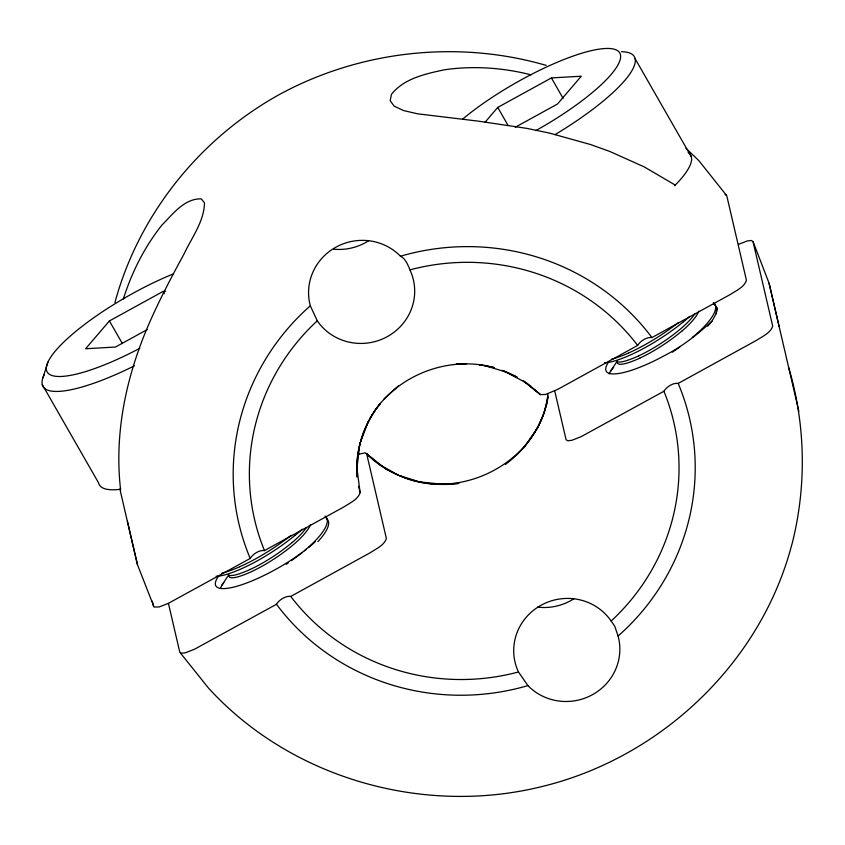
<?xml version="1.0" encoding="UTF-8"?>
<svg xmlns="http://www.w3.org/2000/svg" width="845" height="845" viewBox="0 0 845 845"><rect width="100%" height="100%" fill="white"/><g stroke="black" fill="none" stroke-linecap="round" stroke-linejoin="round"><path stroke-width="1.27" d="M356.928 473.306L356.907 476.971C355.185 450.565 363.318 423.936 380.303 403.53M357.012 467.127C356.949 443.995 366.202 421.497 380.292 403.392M707.677 326.17L711.923 321.237L716.18 313.622L716.729 307.802A63.977 18.579 -28.4 0 0 713.486 304.073M547.94 393.58L546.747 403.857L544.243 412.254L548.13 396.147M119.874 489.075L137.46 564.682L154.065 607.048L159.209 606.932L168.102 603.488L250.215 558.45C252.813 554.035 259.436 549.789 264.485 550.602L344.01 506.873C349.745 502.997 357.815 499.701 360.128 492.709L356.96 468.426L359.79 444.016L368.473 420.863M276.473 604.281C279.072 599.865 285.705 595.619 290.743 596.433A215.19 208.24 -13.1 0 0 518.471 671.976A53.161 51.45 -13.1 0 1 541.127 605.2A53.161 51.45 -13.1 0 1 611.136 621.033A215.19 208.24 -13.1 0 0 663.916 391.256C666.525 386.841 673.148 382.595 678.186 383.408A231.393 223.925 -13.1 0 1 618.086 636.042A53.161 51.45 -13.1 0 1 592.419 694.717A53.161 51.45 -13.1 0 1 527.924 685.612A231.393 223.925 -13.1 0 1 276.473 604.281L194.361 649.319L185.467 652.762L181.474 653.238L179.774 652.15L168.44 603.446M685.992 148.319L698.847 160.624L726.763 195.734L746.441 280.308C744.276 287.194 736.344 290.448 730.745 294.24L651.928 337.577A231.393 223.925 -13.1 0 0 400.477 256.236C404.966 257.947 408.093 265.013 409.931 269.872A53.161 51.45 -13.1 0 1 387.263 336.659A53.161 51.45 -13.1 0 1 317.266 320.825L310.316 305.805A231.393 223.925 -13.1 0 0 250.215 558.45M523.245 380.641L540.399 394.636L545.733 394.435L558.133 389.144L637.658 345.415C640.256 341.01 646.89 336.764 651.928 337.577M548.014 397.509C543.103 424.433 527.238 448.188 505.405 464.444M716.18 313.622L717.342 308.879A63.797 15.442 -29.8 0 0 715.557 306.408M42.915 377.863L47.922 362.104M114.931 302.521C138.728 214.503 199.79 138.633 279.336 94.534C360.181 50.552 457.779 39.683 546.208 65.392M123.328 299.014C131.799 272.322 144.506 246.846 162.06 224.939C172.845 214.134 184.474 198.311 201.332 198.881L204.501 202.863C204.078 221.739 191.635 237.667 183.925 254.197C172.549 275.005 161.511 296.003 151.741 317.614C127.373 371.356 113.695 430.95 120.634 490.079M369.698 418.856C393.707 376.194 447.047 354.805 494.082 367.512M228.837 574.642L222.077 584.972M617.177 361.132L610.407 371.462M524.016 447.596L538.054 427.01L543.884 413.448C524.249 469.683 453.797 500.155 399.611 475.724M165.662 291.293L163.074 291.44L109.406 320.942L85.62 348.742L115.48 347.041L147.452 329.465M484.998 122.324L497.747 107.421L551.405 77.92L581.275 76.219L557.478 104.03L515.239 127.257M711.923 321.237C697.674 334.176 682.454 346.461 665.216 355.196A63.797 15.442 -29.8 0 1 608.337 362.357M384.042 398.893L398.333 385.954M290.743 596.433L370.268 552.704C376.004 548.827 384.074 545.532 386.387 538.54L366.709 453.966L364.945 452.888L358.037 454.314M663.916 391.256L581.064 436.696L571.991 440.266L567.851 440.815L566.087 439.738L554.753 391.045M678.186 383.408L757.004 340.07C762.602 336.278 770.545 333.025 772.7 326.138L753.022 241.564L751.321 240.466L747.318 240.941L738.424 244.395M456.342 364.111L465.077 363.741M456.458 364.132L466.556 363.72M479.337 364.617L481.925 365.082M484.512 365.536L508.088 372.634L516.982 376.976M479.041 364.66L493.86 367.543M531.061 74.835C502.764 67.632 473.105 65.604 444.164 69.829C425.331 73.927 403.994 78.427 391.425 94.355L390.2 100.756L394.161 106.132L403.371 110.505L417.377 113.779L478.724 121.194L526.953 128.398L549.356 133.056L590.465 144.506L609.403 151.287L644.302 166.93L675.292 185.108M399.674 475.629L419.437 481.872L441.449 484.143L458.919 483.393C425.743 487.956 390.717 477.636 366.709 453.966L386.218 469.271L398.439 475.239L379.373 464.507L366.128 453.237M725.063 194.635L726.204 195.005M503.419 370.691L527.164 383.366L540.399 394.636M502.352 370.437L516.728 376.976M523.393 381.021L539.828 393.907M180.334 652.879L208.462 688.041C290.997 778.52 423.419 815.921 541.74 786.6C660.167 758.007 760.331 663.705 791.607 545.363L791.955 544.296C806.711 486.414 805.707 425.067 788.755 367.765M635.06 58.611L691.39 156.927M551.405 77.92L563.087 98.316M497.747 107.421L508.13 125.556M163.074 291.44L164.363 293.701M109.406 320.942L122.398 343.609M42.25 384.549L98.58 482.875A116.959 28.307 -29.8 0 0 119.525 489.35M527.924 685.612L518.471 671.976M753.022 241.564L769.066 283.191L798.831 411.198M618.086 636.042L614.748 626.198L611.136 621.033M358.639 486.308L360.128 492.709M152.322 601.186L153.515 606.319M769.066 283.191L779.143 326.624M127.384 521.249L137.46 564.682M310.316 305.805A53.161 51.45 -13.1 0 1 335.983 247.141A53.161 51.45 -13.1 0 1 400.477 256.236M264.485 550.602A215.19 208.24 -13.1 0 1 317.266 320.825M409.931 269.872A215.19 208.24 -13.1 0 1 637.658 345.415M368.642 240.751A53.161 51.45 -13.1 0 1 333.701 249.201M639.887 358.122A50.214 9.02 -31.6 0 1 617.262 362.484M638.577 355.914A50.214 9.02 -31.6 0 1 617.79 361.892M638.609 355.872A50.214 11.872 -34 0 0 680.584 328.874A50.214 15.02 -32.1 0 0 694.727 314.076M681.788 331.124A50.214 11.809 -34 0 1 639.95 358.026M698.857 311.129A50.214 14.999 -32.2 0 1 681.873 331.113M462.564 119.187A106.153 25.699 -29.8 0 1 612.065 48.756A106.153 25.699 -29.8 0 1 535.878 130.574M621.561 51.703A116.959 28.307 -29.8 0 1 554.996 134.64M688.126 152.406A116.959 28.307 -29.8 0 1 674.627 185.731M689.615 316.505A63.977 18.347 -31.6 0 1 683.52 321.776M683.425 321.787A63.977 15.178 -33.1 0 1 629.409 355.407A63.977 12.379 -31.2 0 1 604.481 362.727M678.472 322.515A63.977 15.242 -33.1 0 1 628.11 353.189M628.036 353.263A63.977 12.379 -31.2 0 1 611.368 359.315M713.328 302.573A63.977 18.527 -28.3 0 1 715.451 305.563A63.977 18.284 -31.7 0 1 692.382 337.44M679.718 347.094A63.977 15.199 -33.1 0 1 672.356 352.164M609.234 373.891A63.977 12.633 -28 0 1 613.681 367.29M251.546 571.632A50.214 9.02 -31.6 0 1 228.932 576.005M250.236 569.424A50.214 9.02 -31.6 0 1 229.449 575.413M292.243 542.384A50.214 11.872 -34 0 1 250.268 569.393M251.62 571.547A50.214 11.809 -34 0 0 293.447 544.634A50.214 14.999 -32.2 0 0 310.527 524.65M306.397 527.597A50.214 15.02 -32.1 0 1 292.307 542.384M139.816 348.288A106.153 25.699 -29.8 0 1 47.859 362.251A106.153 25.699 -29.8 0 1 173.246 273.96M134.418 365.832A116.959 28.307 -29.8 0 1 44.172 374.853M302.235 529.15A63.977 18.347 -31.6 0 1 295.18 535.297M295.095 535.297A63.977 15.178 -33.1 0 1 241.068 568.928A63.977 12.379 -31.2 0 1 216.151 576.237M291.092 535.286A63.977 15.242 -33.1 0 1 239.769 566.71M239.705 566.784A63.977 12.379 -31.2 0 1 221.897 573.121M324.998 516.094A63.977 18.527 -28.3 0 1 327.121 519.083M326.307 518.312A63.977 18.579 -28.4 0 1 328.388 521.323A63.977 18.326 -31.6 0 1 317.91 541.592M327.099 519.094A63.977 18.284 -31.7 0 1 304.052 550.961A63.977 15.242 -33.1 0 1 291.43 560.636M288.314 562.823A63.977 15.242 -33.1 0 1 286.191 564.27M220.682 588.447A63.977 12.633 -28 0 1 223.798 582.575M573.787 598.809A53.161 51.45 -13.1 0 1 537.589 607.122M315.291 541.687A63.797 15.442 -29.8 0 1 308.552 547.528M306.524 549.144A63.797 15.442 -29.8 0 1 304.422 550.782M302.257 552.398A63.797 15.442 -29.8 0 1 236.769 586.282A63.797 15.442 -29.8 0 1 218.644 576.005"/></g></svg>
